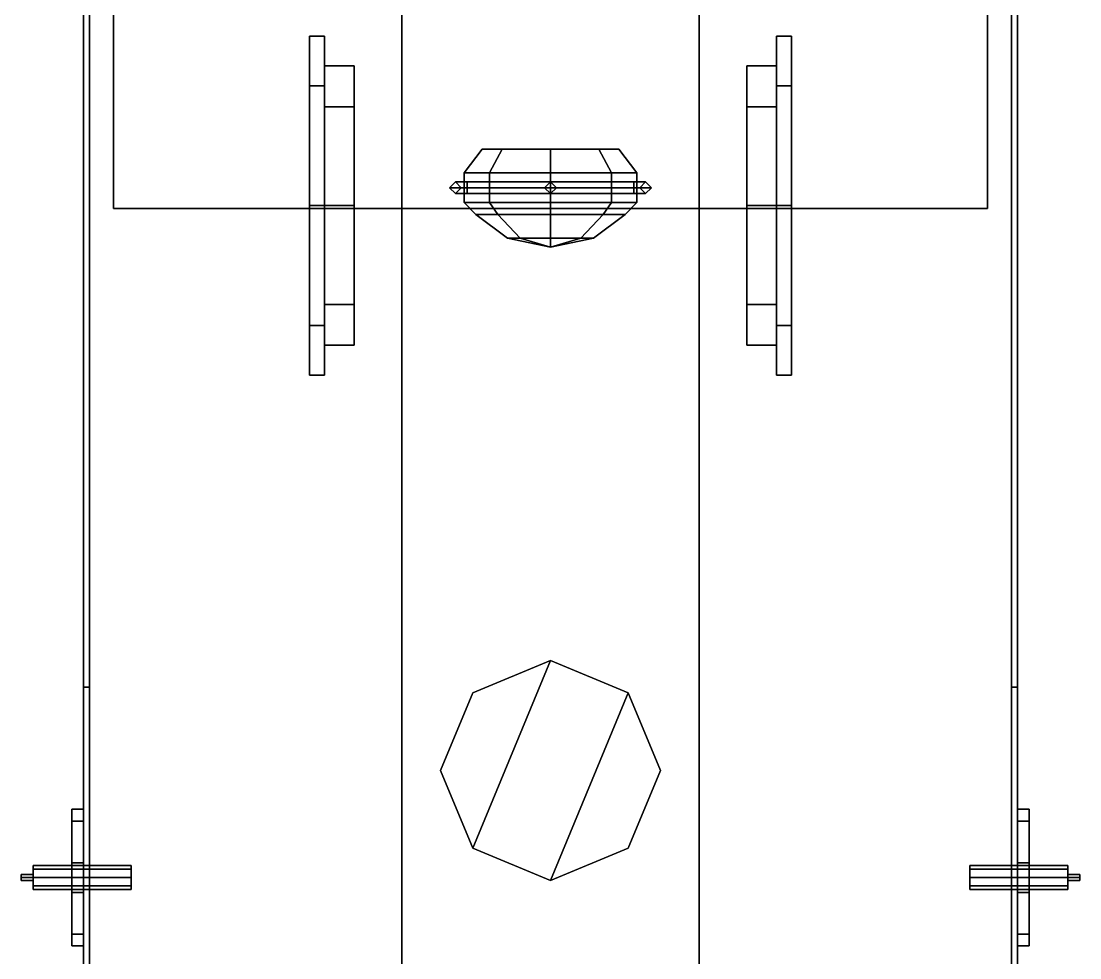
# Model space of a CAD drawing. Extents: x -1.8 to 1.8, y -6.4 to 6.5.
# Drawn here: x -1.78 to 1.78, y 0.42 to 3.57 of the extents above; entities that cross this region are included whole.
import ezdxf

# ---------------------------------------------------------------- set-up
doc = ezdxf.new("R2010")
doc.units = 0
doc.layers.get('0').update_dxf_attribs({"linetype": 'CONTINUOUS'})
doc.layers.add('GUN', color=1, linetype='CONTINUOUS')
doc.layers.add('WHEELS', color=2, linetype='CONTINUOUS')

msp = doc.modelspace()

# ---------------------------------------------------------------- linework, layer by layer
for points in [[(-1.57, 4.76, 0.37), (-1.57, 1.33, 0.37), (-1.57, 1.33, 0.9), (-1.57, 4.76, 0.9)], [(-1.55, 1.33, 0.9), (-1.55, 1.33, 0.37), (-1.55, 4.76, 0.37), (-1.55, 4.76, 0.9)], [(1.55, 4.76, 0.37), (1.55, 1.33, 0.37), (1.55, 1.33, 0.9), (1.55, 4.76, 0.9)], [(1.57, 1.33, 0.9), (1.57, 1.33, 0.37), (1.57, 4.76, 0.37), (1.57, 4.76, 0.9)], [(-1.47, 4.54, 2.66), (-1.47, 3.74, 2.66), (-1.47, 2.94, 1.16), (-1.47, 4.54, 1.16)], [(-1.47, 4.54, 1.16), (-1.47, 2.94, 1.16), (1.47, 2.94, 1.16), (1.47, 4.54, 1.16)], [(1.47, 3.74, 2.66), (1.47, 4.54, 2.66), (1.47, 4.54, 1.16), (1.47, 2.94, 1.16)], [(-1.57, 3.74, 0.9), (-1.57, -5.85, 0.9), (-1.57, -5.85, 3.1), (-1.57, 3.74, 3.1)], [(-1.57, 3.74, 3.1), (-1.57, 0.02, 3.1), (-0.5, 0.38, 4.13), (-0.5, 3.74, 4.13)], [(-1.47, 3.74, 3.1), (-1.47, 2.94, 3.1), (-1.47, 2.94, 1.16), (-1.47, 3.74, 2.66)], [(-0.5, 3.74, 4.13), (-0.5, 0.38, 4.13), (0.5, 0.38, 4.13), (0.5, 3.74, 4.13)], [(0.5, 0.38, 4.13), (1.57, 0.02, 3.1), (1.57, 3.74, 3.1), (0.5, 3.74, 4.13)], [(1.47, 2.94, 3.1), (1.47, 3.74, 3.1), (1.47, 3.74, 2.66), (1.47, 2.94, 1.16)], [(1.57, -5.85, 3.1), (1.57, -5.85, 0.9), (1.57, 3.74, 0.9), (1.57, 3.74, 3.1)], [(-0.2051, 3.06, 4.4249), (-0.29, 3.06, 4.63), (-0.23, 3.14, 4.63), (-0.1626, 3.14, 4.4674)], [(-0.29, 3.06, 4.63), (-0.2051, 3.06, 4.8351), (-0.1626, 3.14, 4.7926), (-0.23, 3.14, 4.63)], [(-0.1626, 3.14, 4.7926), (0, 3.14, 4.86), (0.1626, 3.14, 4.7926), (-0.23, 3.14, 4.63)], [(-0.23, 3.14, 4.63), (0.1626, 3.14, 4.7926), (0.23, 3.14, 4.63), (-0.1626, 3.14, 4.4674)], [(0, 3.06, 4.34), (-0.2051, 3.06, 4.4249), (-0.1626, 3.14, 4.4674), (0, 3.14, 4.4)], [(-0.2051, 3.06, 4.8351), (0, 3.06, 4.92), (0, 3.14, 4.86), (-0.1626, 3.14, 4.7926)], [(-0.1626, 3.14, 4.4674), (0.23, 3.14, 4.63), (0.1626, 3.14, 4.4674), (0, 3.14, 4.4)], [(0.2051, 3.06, 4.4249), (0, 3.06, 4.34), (0, 3.14, 4.4), (0.1626, 3.14, 4.4674)], [(0, 3.06, 4.92), (0.2051, 3.06, 4.8351), (0.1626, 3.14, 4.7926), (0, 3.14, 4.86)], [(0.29, 3.06, 4.63), (0.2051, 3.06, 4.4249), (0.1626, 3.14, 4.4674), (0.23, 3.14, 4.63)], [(0.2051, 3.06, 4.8351), (0.29, 3.06, 4.63), (0.23, 3.14, 4.63), (0.1626, 3.14, 4.7926)], [(-0.34, 3.01, 4.44), (-0.32, 3.03, 4.44), (0, 3.03, 4.29), (-0.02, 3.01, 4.29)], [(-0.34, 3.01, 4.65), (-0.32, 3.03, 4.63), (-0.32, 3.03, 4.44), (-0.34, 3.01, 4.44)], [(-0.32, 3.03, 4.63), (-0.34, 3.01, 4.65), (-0.28, 3.01, 4.65), (-0.28, 3.03, 4.63)], [(-0.32, 3.03, 4.44), (-0.3, 3.01, 4.44), (0, 3.01, 4.2994), (0, 3.03, 4.29)], [(-0.32, 3.03, 4.63), (-0.3, 3.01, 4.61), (-0.3, 3.01, 4.44), (-0.32, 3.03, 4.44)], [(-0.3, 3.01, 4.61), (-0.32, 3.03, 4.63), (-0.28, 3.03, 4.63), (-0.28, 3.01, 4.61)], [(-0.2051, 3.06, 4.8351), (-0.29, 3.06, 4.63), (-0.29, 2.96, 4.63), (-0.2051, 2.96, 4.8351)], [(-0.29, 3.06, 4.63), (-0.2051, 3.06, 4.4249), (-0.2051, 2.96, 4.4249), (-0.29, 2.96, 4.63)], [(0, 3.06, 4.92), (-0.2051, 3.06, 4.8351), (-0.2051, 2.96, 4.8351), (0, 2.96, 4.92)], [(-0.2051, 3.06, 4.4249), (0, 3.06, 4.34), (0, 2.96, 4.34), (-0.2051, 2.96, 4.4249)], [(0, 3.03, 4.13), (-0.02, 3.01, 4.13), (-0.02, 3.01, 4.29), (0, 3.03, 4.29)], [(0.2051, 3.06, 4.8351), (0, 3.06, 4.92), (0, 2.96, 4.92), (0.2051, 2.96, 4.8351)], [(0, 3.06, 4.34), (0.2051, 3.06, 4.4249), (0.2051, 2.96, 4.4249), (0, 2.96, 4.34)], [(0.3, 3.01, 4.44), (0.32, 3.03, 4.44), (0, 3.03, 4.29), (0, 3.01, 4.2994)], [(0.32, 3.03, 4.44), (0.34, 3.01, 4.44), (0.02, 3.01, 4.29), (0, 3.03, 4.29)], [(0.02, 3.01, 4.13), (0, 3.03, 4.13), (0, 3.03, 4.29), (0.02, 3.01, 4.29)], [(0.29, 3.06, 4.63), (0.2051, 3.06, 4.8351), (0.2051, 2.96, 4.8351), (0.29, 2.96, 4.63)], [(0.2051, 3.06, 4.4249), (0.29, 3.06, 4.63), (0.29, 2.96, 4.63), (0.2051, 2.96, 4.4249)], [(0.34, 3.01, 4.65), (0.32, 3.03, 4.63), (0.28, 3.03, 4.63), (0.28, 3.01, 4.65)], [(0.32, 3.03, 4.63), (0.3, 3.01, 4.61), (0.28, 3.01, 4.61), (0.28, 3.03, 4.63)], [(0.3, 3.01, 4.61), (0.32, 3.03, 4.63), (0.32, 3.03, 4.44), (0.3, 3.01, 4.44)], [(0.32, 3.03, 4.63), (0.34, 3.01, 4.65), (0.34, 3.01, 4.44), (0.32, 3.03, 4.44)], [(-0.32, 2.99, 4.44), (-0.34, 3.01, 4.44), (-0.02, 3.01, 4.29), (0, 2.99, 4.29)], [(-0.32, 2.99, 4.63), (-0.34, 3.01, 4.65), (-0.34, 3.01, 4.44), (-0.32, 2.99, 4.44)], [(-0.34, 3.01, 4.65), (-0.32, 2.99, 4.63), (-0.28, 2.99, 4.63), (-0.28, 3.01, 4.65)], [(-0.3, 3.01, 4.44), (-0.32, 2.99, 4.44), (0, 2.99, 4.29), (0, 3.01, 4.2994)], [(-0.3, 3.01, 4.61), (-0.32, 2.99, 4.63), (-0.32, 2.99, 4.44), (-0.3, 3.01, 4.44)], [(-0.32, 2.99, 4.63), (-0.3, 3.01, 4.61), (-0.28, 3.01, 4.61), (-0.28, 2.99, 4.63)], [(-0.02, 3.01, 4.13), (0, 2.99, 4.13), (0, 2.99, 4.29), (-0.02, 3.01, 4.29)], [(0.34, 3.01, 4.44), (0.32, 2.99, 4.44), (0, 2.99, 4.29), (0.02, 3.01, 4.29)], [(0.32, 2.99, 4.44), (0.3, 3.01, 4.44), (0, 3.01, 4.2994), (0, 2.99, 4.29)], [(0, 2.99, 4.13), (0.02, 3.01, 4.13), (0.02, 3.01, 4.29), (0, 2.99, 4.29)], [(0.3, 3.01, 4.61), (0.32, 2.99, 4.63), (0.28, 2.99, 4.63), (0.28, 3.01, 4.61)], [(0.32, 2.99, 4.63), (0.34, 3.01, 4.65), (0.28, 3.01, 4.65), (0.28, 2.99, 4.63)], [(0.32, 2.99, 4.63), (0.3, 3.01, 4.61), (0.3, 3.01, 4.44), (0.32, 2.99, 4.44)], [(0.34, 3.01, 4.65), (0.32, 2.99, 4.63), (0.32, 2.99, 4.44), (0.34, 3.01, 4.44)], [(-0.1776, 2.92, 4.8076), (-0.2051, 2.96, 4.8351), (-0.29, 2.96, 4.63), (-0.2511, 2.92, 4.63)], [(-0.2511, 2.92, 4.63), (-0.29, 2.96, 4.63), (-0.2051, 2.96, 4.4249), (-0.1776, 2.92, 4.4524)], [(0, 2.92, 4.8811), (0, 2.96, 4.92), (-0.2051, 2.96, 4.8351), (-0.1776, 2.92, 4.8076)], [(-0.1776, 2.92, 4.4524), (-0.2051, 2.96, 4.4249), (0, 2.96, 4.34), (0, 2.92, 4.3789)], [(0.1776, 2.92, 4.8076), (0.2051, 2.96, 4.8351), (0, 2.96, 4.92), (0, 2.92, 4.8811)], [(0, 2.92, 4.3789), (0, 2.96, 4.34), (0.2051, 2.96, 4.4249), (0.1776, 2.92, 4.4524)], [(0.2511, 2.92, 4.63), (0.29, 2.96, 4.63), (0.2051, 2.96, 4.8351), (0.1776, 2.92, 4.8076)], [(0.1776, 2.92, 4.4524), (0.2051, 2.96, 4.4249), (0.29, 2.96, 4.63), (0.2511, 2.92, 4.63)], [(-1.47, 2.94, 1.16), (-1.47, 2.94, 3.1), (1.47, 2.94, 3.1), (1.47, 2.94, 1.16)], [(-0.1025, 2.84, 4.7325), (-0.1776, 2.92, 4.8076), (-0.2511, 2.92, 4.63), (-0.145, 2.84, 4.63)], [(-0.145, 2.84, 4.63), (-0.2511, 2.92, 4.63), (-0.1776, 2.92, 4.4524), (-0.1025, 2.84, 4.5275)], [(0, 2.84, 4.775), (0, 2.92, 4.8811), (-0.1776, 2.92, 4.8076), (-0.1025, 2.84, 4.7325)], [(-0.1025, 2.84, 4.5275), (-0.1776, 2.92, 4.4524), (0, 2.92, 4.3789), (0, 2.84, 4.485)], [(0.1025, 2.84, 4.7325), (0.1776, 2.92, 4.8076), (0, 2.92, 4.8811), (0, 2.84, 4.775)], [(0, 2.84, 4.485), (0, 2.92, 4.3789), (0.1776, 2.92, 4.4524), (0.1025, 2.84, 4.5275)], [(0.145, 2.84, 4.63), (0.2511, 2.92, 4.63), (0.1776, 2.92, 4.8076), (0.1025, 2.84, 4.7325)], [(0.1025, 2.84, 4.5275), (0.1776, 2.92, 4.4524), (0.2511, 2.92, 4.63), (0.145, 2.84, 4.63)], [(0, 2.81, 4.63), (-0.1025, 2.84, 4.7325), (-0.145, 2.84, 4.63), (0, 2.81, 4.63)], [(0, 2.81, 4.63), (-0.145, 2.84, 4.63), (-0.1025, 2.84, 4.5275), (0, 2.81, 4.63)], [(0, 2.81, 4.63), (0, 2.84, 4.775), (-0.1025, 2.84, 4.7325), (0, 2.81, 4.63)], [(0, 2.81, 4.63), (-0.1025, 2.84, 4.5275), (0, 2.84, 4.485), (0, 2.81, 4.63)], [(0, 2.81, 4.63), (0.145, 2.84, 4.63), (0.1025, 2.84, 4.7325), (0, 2.81, 4.63)], [(0, 2.81, 4.63), (0.1025, 2.84, 4.7325), (0, 2.84, 4.775), (0, 2.81, 4.63)], [(0, 2.81, 4.63), (0, 2.84, 4.485), (0.1025, 2.84, 4.5275), (0, 2.81, 4.63)], [(0, 2.81, 4.63), (0.1025, 2.84, 4.5275), (0.145, 2.84, 4.63), (0, 2.81, 4.63)], [(-0.2616, 1.3116, 4.45), (-0.37, 1.05, 4.45), (-0.2616, 0.7884, 4.45), (0, 1.42, 4.45)], [(0, 1.42, 4.45), (-0.2616, 0.7884, 4.45), (0, 0.68, 4.45), (0.2616, 1.3116, 4.45)], [(0, 1.42, 4.13), (-0.2616, 1.3116, 4.13), (-0.2616, 1.3116, 4.45), (0, 1.42, 4.45)], [(0.2616, 1.3116, 4.13), (0, 1.42, 4.13), (0, 1.42, 4.45), (0.2616, 1.3116, 4.45)], [(-1.57, 1.33, 0.49), (-1.57, -0.3, 0.49), (-1.57, -0.3, 0.9), (-1.57, 1.33, 0.9)], [(-1.57, 1.33, 0.49), (-1.57, 1.33, 0.37), (-1.55, 1.33, 0.37), (-1.55, 1.33, 0.49)], [(-1.55, -0.3, 0.9), (-1.55, -0.3, 0.49), (-1.55, 1.33, 0.49), (-1.55, 1.33, 0.9)], [(1.55, 1.33, 0.49), (1.55, -0.3, 0.49), (1.55, -0.3, 0.9), (1.55, 1.33, 0.9)], [(1.55, 1.33, 0.49), (1.55, 1.33, 0.37), (1.57, 1.33, 0.37), (1.57, 1.33, 0.49)], [(1.57, -0.3, 0.9), (1.57, -0.3, 0.49), (1.57, 1.33, 0.49), (1.57, 1.33, 0.9)], [(-0.2616, 1.3116, 4.13), (-0.37, 1.05, 4.13), (-0.37, 1.05, 4.45), (-0.2616, 1.3116, 4.45)], [(0.2616, 1.3116, 4.45), (0, 0.68, 4.45), (0.2616, 0.7884, 4.45), (0.37, 1.05, 4.45)], [(0.37, 1.05, 4.13), (0.2616, 1.3116, 4.13), (0.2616, 1.3116, 4.45), (0.37, 1.05, 4.45)], [(-0.37, 1.05, 4.13), (-0.2616, 0.7884, 4.13), (-0.2616, 0.7884, 4.45), (-0.37, 1.05, 4.45)], [(0.2616, 0.7884, 4.13), (0.37, 1.05, 4.13), (0.37, 1.05, 4.45), (0.2616, 0.7884, 4.45)], [(-1.57, 0.46, 1.79), (-1.57, 0.92, 1.79), (-1.61, 0.92, 1.79), (-1.61, 0.46, 1.79)], [(-1.61, 0.46, 1.73), (-1.61, 0.92, 1.73), (-1.57, 0.92, 1.73), (-1.57, 0.46, 1.73)], [(-1.57, 0.92, 1.79), (-1.57, 0.92, 1.73), (-1.61, 0.92, 1.73), (-1.61, 0.92, 1.79)], [(-1.61, 0.92, 1.79), (-1.61, 0.92, 1.73), (-1.61, 0.46, 1.73), (-1.61, 0.46, 1.79)], [(-1.57, 0.46, 2.11), (-1.57, 0.92, 2.11), (-1.61, 0.92, 2.11), (-1.61, 0.46, 2.11)], [(-1.61, 0.46, 2.05), (-1.61, 0.92, 2.05), (-1.57, 0.92, 2.05), (-1.57, 0.46, 2.05)], [(-1.57, 0.92, 2.11), (-1.57, 0.92, 2.05), (-1.61, 0.92, 2.05), (-1.61, 0.92, 2.11)], [(-1.61, 0.92, 2.11), (-1.61, 0.92, 2.05), (-1.61, 0.46, 2.05), (-1.61, 0.46, 2.11)], [(1.61, 0.92, 1.79), (1.61, 0.92, 1.73), (1.57, 0.92, 1.73), (1.57, 0.92, 1.79)], [(1.57, 0.92, 1.79), (1.57, 0.46, 1.79), (1.61, 0.46, 1.79), (1.61, 0.92, 1.79)], [(1.61, 0.92, 1.73), (1.61, 0.46, 1.73), (1.57, 0.46, 1.73), (1.57, 0.92, 1.73)], [(1.61, 0.92, 2.11), (1.61, 0.92, 2.05), (1.57, 0.92, 2.05), (1.57, 0.92, 2.11)], [(1.57, 0.92, 2.11), (1.57, 0.46, 2.11), (1.61, 0.46, 2.11), (1.61, 0.92, 2.11)], [(1.61, 0.92, 2.05), (1.61, 0.46, 2.05), (1.57, 0.46, 2.05), (1.57, 0.92, 2.05)], [(1.61, 0.46, 1.79), (1.61, 0.46, 1.73), (1.61, 0.92, 1.73), (1.61, 0.92, 1.79)], [(1.61, 0.46, 2.11), (1.61, 0.46, 2.05), (1.61, 0.92, 2.05), (1.61, 0.92, 2.11)], [(-1.57, 0.88, 2.05), (-1.57, 0.88, 1.79), (-1.61, 0.88, 1.79), (-1.61, 0.88, 2.05)], [(-1.61, 0.88, 2.05), (-1.61, 0.88, 1.79), (-1.61, 0.74, 1.79), (-1.61, 0.74, 2.05)], [(1.61, 0.88, 2.05), (1.61, 0.88, 1.79), (1.57, 0.88, 1.79), (1.57, 0.88, 2.05)], [(1.61, 0.74, 2.05), (1.61, 0.74, 1.79), (1.61, 0.88, 1.79), (1.61, 0.88, 2.05)], [(-0.2616, 0.7884, 4.13), (0, 0.68, 4.13), (0, 0.68, 4.45), (-0.2616, 0.7884, 4.45)], [(0, 0.68, 4.13), (0.2616, 0.7884, 4.13), (0.2616, 0.7884, 4.45), (0, 0.68, 4.45)], [(-1.61, 0.74, 2.05), (-1.61, 0.74, 1.79), (-1.57, 0.74, 1.79), (-1.57, 0.74, 2.05)], [(1.57, 0.74, 2.05), (1.57, 0.74, 1.79), (1.61, 0.74, 1.79), (1.61, 0.74, 2.05)], [(-1.61, 0.64, 2.05), (-1.61, 0.64, 1.79), (-1.61, 0.5, 1.79), (-1.61, 0.5, 2.05)], [(-1.57, 0.64, 2.05), (-1.57, 0.64, 1.79), (-1.61, 0.64, 1.79), (-1.61, 0.64, 2.05)], [(1.61, 0.64, 2.05), (1.61, 0.64, 1.79), (1.57, 0.64, 1.79), (1.57, 0.64, 2.05)], [(1.61, 0.5, 2.05), (1.61, 0.5, 1.79), (1.61, 0.64, 1.79), (1.61, 0.64, 2.05)], [(-1.61, 0.5, 2.05), (-1.61, 0.5, 1.79), (-1.57, 0.5, 1.79), (-1.57, 0.5, 2.05)], [(1.57, 0.5, 2.05), (1.57, 0.5, 1.79), (1.61, 0.5, 1.79), (1.61, 0.5, 2.05)], [(-1.61, 0.46, 1.79), (-1.61, 0.46, 1.73), (-1.57, 0.46, 1.73), (-1.57, 0.46, 1.79)], [(-1.61, 0.46, 2.11), (-1.61, 0.46, 2.05), (-1.57, 0.46, 2.05), (-1.57, 0.46, 2.11)], [(1.57, 0.46, 1.79), (1.57, 0.46, 1.73), (1.61, 0.46, 1.73), (1.61, 0.46, 1.79)], [(1.57, 0.46, 2.11), (1.57, 0.46, 2.05), (1.61, 0.46, 2.05), (1.61, 0.46, 2.11)]]:
    msp.add_3dface(points)
at = {"layer": 'GUN'}
for points in [[(-1.74, 0.7183, 1.8317), (-1.74, 0.65, 1.86), (-1.74, 0.6617, 1.8883), (-1.74, 0.73, 1.86)], [(-1.74, 0.73, 1.86), (-1.74, 0.6617, 1.8883), (-1.74, 0.69, 1.9), (-1.74, 0.7183, 1.8883)], [(-1.74, 0.7183, 1.8317), (-1.74, 0.73, 1.86), (-1.41, 0.73, 1.86), (-1.41, 0.7183, 1.8317)], [(-1.74, 0.73, 1.86), (-1.74, 0.7183, 1.8883), (-1.41, 0.7183, 1.8883), (-1.41, 0.73, 1.86)], [(-1.74, 0.69, 1.82), (-1.74, 0.6617, 1.8317), (-1.74, 0.65, 1.86), (-1.74, 0.7183, 1.8317)], [(-1.74, 0.69, 1.82), (-1.74, 0.7183, 1.8317), (-1.41, 0.7183, 1.8317), (-1.41, 0.69, 1.82)], [(-1.74, 0.7183, 1.8883), (-1.74, 0.69, 1.9), (-1.41, 0.69, 1.9), (-1.41, 0.7183, 1.8883)], [(1.74, 0.7183, 1.8883), (1.74, 0.73, 1.86), (1.41, 0.73, 1.86), (1.41, 0.7183, 1.8883)], [(1.74, 0.73, 1.86), (1.74, 0.7183, 1.8317), (1.41, 0.7183, 1.8317), (1.41, 0.73, 1.86)], [(1.74, 0.69, 1.9), (1.74, 0.7183, 1.8883), (1.41, 0.7183, 1.8883), (1.41, 0.69, 1.9)], [(1.74, 0.7183, 1.8317), (1.74, 0.69, 1.82), (1.41, 0.69, 1.82), (1.41, 0.7183, 1.8317)], [(1.74, 0.6617, 1.8317), (1.74, 0.73, 1.86), (1.74, 0.7183, 1.8883), (1.74, 0.65, 1.86)], [(1.74, 0.69, 1.82), (1.74, 0.7183, 1.8317), (1.74, 0.73, 1.86), (1.74, 0.6617, 1.8317)], [(1.74, 0.65, 1.86), (1.74, 0.7183, 1.8883), (1.74, 0.69, 1.9), (1.74, 0.6617, 1.8883)], [(-1.78, 0.69, 1.83), (-1.78, 0.7, 1.84), (-1.74, 0.7, 1.84), (-1.74, 0.69, 1.83)], [(-1.78, 0.7, 1.84), (-1.78, 0.69, 1.85), (-1.74, 0.69, 1.85), (-1.74, 0.7, 1.84)], [(-1.78, 0.68, 1.84), (-1.78, 0.69, 1.83), (-1.74, 0.69, 1.83), (-1.74, 0.68, 1.84)], [(-1.78, 0.69, 1.85), (-1.78, 0.68, 1.84), (-1.74, 0.68, 1.84), (-1.74, 0.69, 1.85)], [(-1.74, 0.6617, 1.8317), (-1.74, 0.69, 1.82), (-1.41, 0.69, 1.82), (-1.41, 0.6617, 1.8317)], [(-1.74, 0.69, 1.9), (-1.74, 0.6617, 1.8883), (-1.41, 0.6617, 1.8883), (-1.41, 0.69, 1.9)], [(1.74, 0.6617, 1.8883), (1.74, 0.69, 1.9), (1.41, 0.69, 1.9), (1.41, 0.6617, 1.8883)], [(1.74, 0.69, 1.82), (1.74, 0.6617, 1.8317), (1.41, 0.6617, 1.8317), (1.41, 0.69, 1.82)], [(1.78, 0.69, 1.85), (1.78, 0.7, 1.84), (1.74, 0.7, 1.84), (1.74, 0.69, 1.85)], [(1.78, 0.7, 1.84), (1.78, 0.69, 1.83), (1.74, 0.69, 1.83), (1.74, 0.7, 1.84)], [(1.78, 0.68, 1.84), (1.78, 0.69, 1.85), (1.74, 0.69, 1.85), (1.74, 0.68, 1.84)], [(1.78, 0.69, 1.83), (1.78, 0.68, 1.84), (1.74, 0.68, 1.84), (1.74, 0.69, 1.83)], [(-1.74, 0.65, 1.86), (-1.74, 0.6617, 1.8317), (-1.41, 0.6617, 1.8317), (-1.41, 0.65, 1.86)], [(-1.74, 0.6617, 1.8883), (-1.74, 0.65, 1.86), (-1.41, 0.65, 1.86), (-1.41, 0.6617, 1.8883)], [(1.74, 0.65, 1.86), (1.74, 0.6617, 1.8883), (1.41, 0.6617, 1.8883), (1.41, 0.65, 1.86)], [(1.74, 0.6617, 1.8317), (1.74, 0.65, 1.86), (1.41, 0.65, 1.86), (1.41, 0.6617, 1.8317)]]:
    msp.add_3dface(points, dxfattribs=at)
at = {"layer": 'WHEELS'}
for points in [[(-0.76, 3.3531, 0.8731), (-0.76, 3.52, 0.47), (-0.81, 3.52, 0.47), (-0.81, 3.3531, 0.8731)], [(-0.81, 2.38, 0.47), (-0.81, 3.3531, 0.8731), (-0.81, 3.52, 0.47), (-0.81, 2.5469, 0.0669)], [(-0.76, 3.52, 0.47), (-0.76, 3.3531, 0.0669), (-0.81, 3.3531, 0.0669), (-0.81, 3.52, 0.47)], [(-0.81, 2.5469, 0.0669), (-0.81, 3.52, 0.47), (-0.81, 3.3531, 0.0669), (-0.81, 2.95, -0.1)], [(-0.76, 3.2823, 0.8023), (-0.76, 3.42, 0.47), (-0.76, 3.52, 0.47), (-0.76, 3.3531, 0.8731)], [(-0.76, 3.42, 0.47), (-0.76, 3.2823, 0.1377), (-0.76, 3.3531, 0.0669), (-0.76, 3.52, 0.47)], [(0.76, 3.42, 0.47), (0.76, 3.2823, 0.8023), (0.76, 3.3531, 0.8731), (0.76, 3.52, 0.47)], [(0.76, 3.52, 0.47), (0.76, 3.3531, 0.8731), (0.81, 3.3531, 0.8731), (0.81, 3.52, 0.47)], [(0.76, 3.2823, 0.1377), (0.76, 3.42, 0.47), (0.76, 3.52, 0.47), (0.76, 3.3531, 0.0669)], [(0.76, 3.3531, 0.0669), (0.76, 3.52, 0.47), (0.81, 3.52, 0.47), (0.81, 3.3531, 0.0669)], [(0.81, 3.52, 0.47), (0.81, 2.5469, 0.8731), (0.81, 2.38, 0.47), (0.81, 3.3531, 0.0669)], [(0.81, 3.3531, 0.8731), (0.81, 2.95, 1.04), (0.81, 2.5469, 0.8731), (0.81, 3.52, 0.47)], [(-0.66, 3.2823, 0.8023), (-0.66, 3.42, 0.47), (-0.76, 3.42, 0.47), (-0.76, 3.2823, 0.8023)], [(-0.66, 3.42, 0.47), (-0.66, 3.2823, 0.1377), (-0.76, 3.2823, 0.1377), (-0.76, 3.42, 0.47)], [(-0.66, 3.2823, 0.8023), (-0.66, 2.48, 0.47), (-0.66, 2.6177, 0.1377), (-0.66, 3.42, 0.47)], [(-0.66, 3.42, 0.47), (-0.66, 2.6177, 0.1377), (-0.66, 2.95), (-0.66, 3.2823, 0.1377)], [(0.66, 3.42, 0.47), (0.66, 3.2823, 0.8023), (0.76, 3.2823, 0.8023), (0.76, 3.42, 0.47)], [(0.66, 2.6177, 0.8023), (0.66, 3.42, 0.47), (0.66, 3.2823, 0.1377), (0.66, 2.48, 0.47)], [(0.66, 2.95, 0.94), (0.66, 3.2823, 0.8023), (0.66, 3.42, 0.47), (0.66, 2.6177, 0.8023)], [(0.66, 3.2823, 0.1377), (0.66, 3.42, 0.47), (0.76, 3.42, 0.47), (0.76, 3.2823, 0.1377)], [(-0.81, 2.5469, 0.8731), (-0.81, 2.95, 1.04), (-0.81, 3.3531, 0.8731), (-0.81, 2.38, 0.47)], [(-0.76, 3.3531, 0.0669), (-0.76, 2.95, -0.1), (-0.81, 2.95, -0.1), (-0.81, 3.3531, 0.0669)], [(-0.76, 2.95, 1.04), (-0.76, 3.3531, 0.8731), (-0.81, 3.3531, 0.8731), (-0.81, 2.95, 1.04)], [(-0.76, 3.2823, 0.1377), (-0.76, 2.95), (-0.76, 2.95, -0.1), (-0.76, 3.3531, 0.0669)], [(-0.76, 2.95, 0.94), (-0.76, 3.2823, 0.8023), (-0.76, 3.3531, 0.8731), (-0.76, 2.95, 1.04)], [(0.76, 2.95), (0.76, 3.2823, 0.1377), (0.76, 3.3531, 0.0669), (0.76, 2.95, -0.1)], [(0.76, 2.95, -0.1), (0.76, 3.3531, 0.0669), (0.81, 3.3531, 0.0669), (0.81, 2.95, -0.1)], [(0.76, 3.2823, 0.8023), (0.76, 2.95, 0.94), (0.76, 2.95, 1.04), (0.76, 3.3531, 0.8731)], [(0.76, 3.3531, 0.8731), (0.76, 2.95, 1.04), (0.81, 2.95, 1.04), (0.81, 3.3531, 0.8731)], [(0.81, 3.3531, 0.0669), (0.81, 2.38, 0.47), (0.81, 2.5469, 0.0669), (0.81, 2.95, -0.1)], [(-0.66, 3.2823, 0.1377), (-0.66, 2.95), (-0.76, 2.95), (-0.76, 3.2823, 0.1377)], [(-0.66, 2.95, 0.94), (-0.66, 3.2823, 0.8023), (-0.76, 3.2823, 0.8023), (-0.76, 2.95, 0.94)], [(-0.66, 2.95, 0.94), (-0.66, 2.6177, 0.8023), (-0.66, 2.48, 0.47), (-0.66, 3.2823, 0.8023)], [(0.66, 2.95), (0.66, 3.2823, 0.1377), (0.76, 3.2823, 0.1377), (0.76, 2.95)], [(0.66, 2.48, 0.47), (0.66, 3.2823, 0.1377), (0.66, 2.95), (0.66, 2.6177, 0.1377)], [(0.66, 3.2823, 0.8023), (0.66, 2.95, 0.94), (0.76, 2.95, 0.94), (0.76, 3.2823, 0.8023)], [(-0.76, 2.95, -0.1), (-0.76, 2.5469, 0.0669), (-0.81, 2.5469, 0.0669), (-0.81, 2.95, -0.1)], [(-0.76, 2.5469, 0.8731), (-0.76, 2.95, 1.04), (-0.81, 2.95, 1.04), (-0.81, 2.5469, 0.8731)], [(-0.76, 2.95), (-0.76, 2.6177, 0.1377), (-0.76, 2.5469, 0.0669), (-0.76, 2.95, -0.1)], [(-0.66, 2.95), (-0.66, 2.6177, 0.1377), (-0.76, 2.6177, 0.1377), (-0.76, 2.95)], [(-0.66, 2.6177, 0.8023), (-0.66, 2.95, 0.94), (-0.76, 2.95, 0.94), (-0.76, 2.6177, 0.8023)], [(-0.76, 2.6177, 0.8023), (-0.76, 2.95, 0.94), (-0.76, 2.95, 1.04), (-0.76, 2.5469, 0.8731)], [(0.66, 2.6177, 0.1377), (0.66, 2.95), (0.76, 2.95), (0.76, 2.6177, 0.1377)], [(0.66, 2.95, 0.94), (0.66, 2.6177, 0.8023), (0.76, 2.6177, 0.8023), (0.76, 2.95, 0.94)], [(0.76, 2.6177, 0.1377), (0.76, 2.95), (0.76, 2.95, -0.1), (0.76, 2.5469, 0.0669)], [(0.76, 2.5469, 0.0669), (0.76, 2.95, -0.1), (0.81, 2.95, -0.1), (0.81, 2.5469, 0.0669)], [(0.76, 2.95, 0.94), (0.76, 2.6177, 0.8023), (0.76, 2.5469, 0.8731), (0.76, 2.95, 1.04)], [(0.76, 2.95, 1.04), (0.76, 2.5469, 0.8731), (0.81, 2.5469, 0.8731), (0.81, 2.95, 1.04)], [(-0.76, 2.48, 0.47), (-0.76, 2.6177, 0.8023), (-0.76, 2.5469, 0.8731), (-0.76, 2.38, 0.47)], [(-0.66, 2.48, 0.47), (-0.66, 2.6177, 0.8023), (-0.76, 2.6177, 0.8023), (-0.76, 2.48, 0.47)], [(-0.66, 2.6177, 0.1377), (-0.66, 2.48, 0.47), (-0.76, 2.48, 0.47), (-0.76, 2.6177, 0.1377)], [(-0.76, 2.6177, 0.1377), (-0.76, 2.48, 0.47), (-0.76, 2.38, 0.47), (-0.76, 2.5469, 0.0669)], [(0.66, 2.6177, 0.8023), (0.66, 2.48, 0.47), (0.76, 2.48, 0.47), (0.76, 2.6177, 0.8023)], [(0.66, 2.48, 0.47), (0.66, 2.6177, 0.1377), (0.76, 2.6177, 0.1377), (0.76, 2.48, 0.47)], [(0.76, 2.6177, 0.8023), (0.76, 2.48, 0.47), (0.76, 2.38, 0.47), (0.76, 2.5469, 0.8731)], [(0.76, 2.48, 0.47), (0.76, 2.6177, 0.1377), (0.76, 2.5469, 0.0669), (0.76, 2.38, 0.47)], [(-0.76, 2.38, 0.47), (-0.76, 2.5469, 0.8731), (-0.81, 2.5469, 0.8731), (-0.81, 2.38, 0.47)], [(-0.76, 2.5469, 0.0669), (-0.76, 2.38, 0.47), (-0.81, 2.38, 0.47), (-0.81, 2.5469, 0.0669)], [(0.76, 2.5469, 0.8731), (0.76, 2.38, 0.47), (0.81, 2.38, 0.47), (0.81, 2.5469, 0.8731)], [(0.76, 2.38, 0.47), (0.76, 2.5469, 0.0669), (0.81, 2.5469, 0.0669), (0.81, 2.38, 0.47)]]:
    msp.add_3dface(points, dxfattribs=at)

doc.saveas('drawing.dxf')
